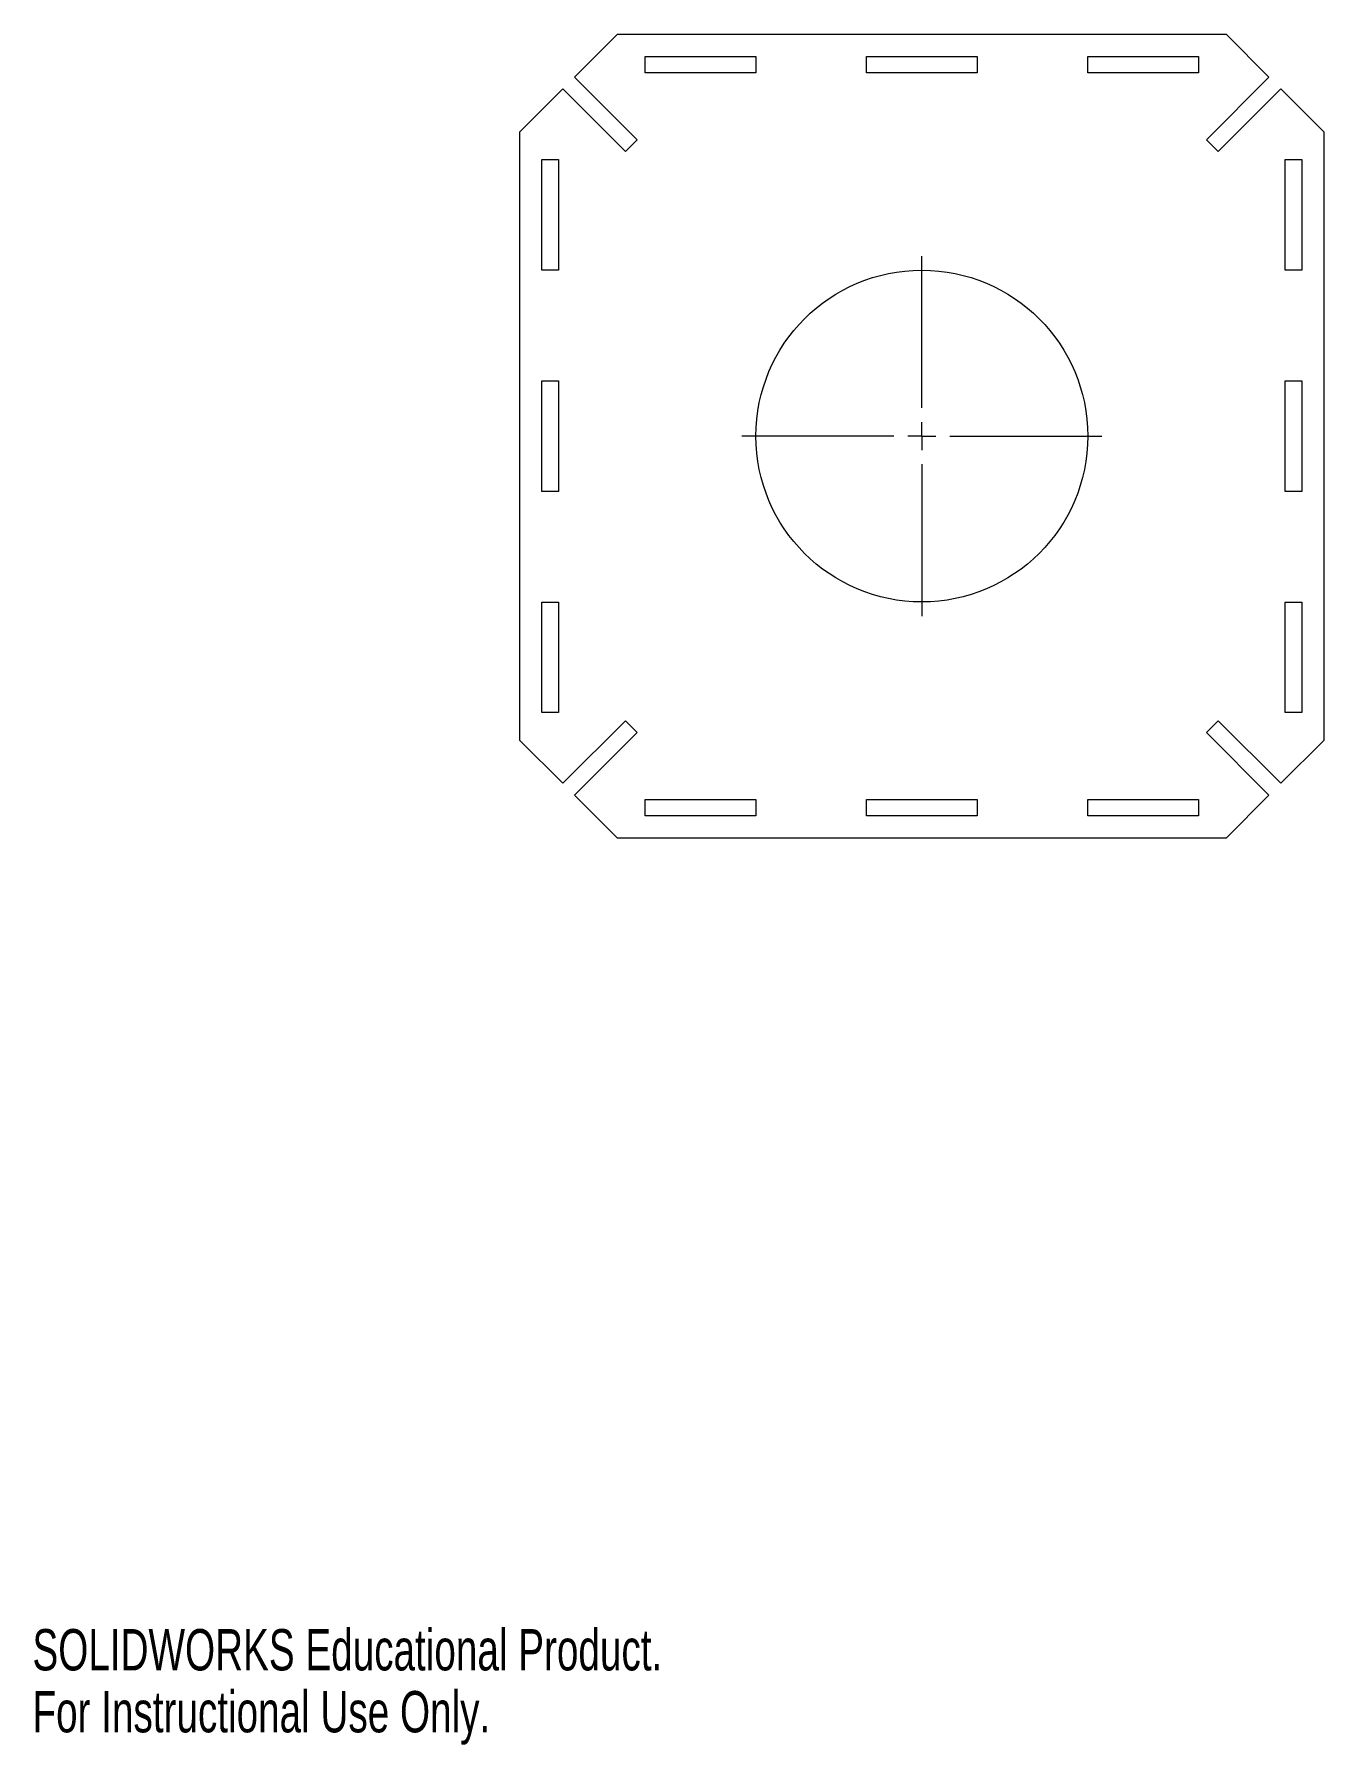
# Model space of a CAD drawing. Header units: inches. Extents: x 0 to 9.2, y 0 to 12.2.
import ezdxf

# ---------------------------------------------------------------- set-up
doc = ezdxf.new("R2010")
doc.units = ezdxf.units.IN
doc.header["$LTSCALE"] = 2
doc.header["$MEASUREMENT"] = 0
doc.styles.add('SLDTEXTSTYLE0', font='TXT', dxfattribs={"width": 0.7})

# ---------------------------------------------------------------- blocks, each defined once
blk = doc.blocks.new('SW_CENTERMARKSYMBOL_0')
at = {"color": 0, "linetype": 'Continuous', "lineweight": 0}
for p, q in [((0, 0.2), (0, 1.281)), ((-0.2, 0), (-1.281, 0)), ((0, 0), (-0.1, 0)), ((0, 0), (0, 0.1)), ((0, 0), (0, -0.1)), ((0, 0), (0.1, 0)), ((0.2, 0), (1.281, 0)), ((0, -0.2), (0, -1.281))]:
    blk.add_line(p, q, dxfattribs=at)

msp = doc.modelspace()

# ---------------------------------------------------------------- linework, layer by layer
at = {"color": 7, "linetype": 'Continuous', "lineweight": 15}
for p, q in [((3.859, 11.868), (4.165, 12.174)), ((4.165, 12.174), (8.496, 12.174)), ((8.496, 12.174), (8.802, 11.868)), ((4.362, 12.016), (5.15, 12.016)), ((4.362, 11.898), (4.362, 12.016)), ((5.15, 12.016), (5.15, 11.898)), ((5.937, 12.016), (6.724, 12.016)), ((5.937, 11.898), (5.937, 12.016)), ((6.724, 12.016), (6.724, 11.898)), ((7.512, 12.016), (8.299, 12.016)), ((7.512, 11.898), (7.512, 12.016)), ((8.299, 12.016), (8.299, 11.898)), ((4.304, 11.422), (3.859, 11.868)), ((5.15, 11.898), (4.362, 11.898)), ((6.724, 11.898), (5.937, 11.898)), ((8.299, 11.898), (7.512, 11.898)), ((8.802, 11.868), (8.357, 11.422)), ((3.469, 11.478), (3.776, 11.784)), ((3.776, 11.784), (4.221, 11.339)), ((8.44, 11.339), (8.886, 11.784)), ((8.886, 11.784), (9.192, 11.478)), ((3.469, 7.147), (3.469, 11.478)), ((9.192, 11.478), (9.192, 7.147)), ((4.221, 11.339), (4.304, 11.422)), ((8.357, 11.422), (8.44, 11.339)), ((3.627, 10.494), (3.627, 11.281)), ((3.627, 11.281), (3.745, 11.281)), ((3.745, 11.281), (3.745, 10.494)), ((8.916, 11.281), (9.035, 11.281)), ((8.916, 10.494), (8.916, 11.281)), ((9.035, 11.281), (9.035, 10.494)), ((3.745, 10.494), (3.627, 10.494)), ((9.035, 10.494), (8.916, 10.494)), ((3.627, 9.706), (3.745, 9.706)), ((3.627, 8.919), (3.627, 9.706)), ((3.745, 9.706), (3.745, 8.919)), ((8.916, 9.706), (9.035, 9.706)), ((8.916, 8.919), (8.916, 9.706)), ((9.035, 9.706), (9.035, 8.919)), ((3.745, 8.919), (3.627, 8.919)), ((9.035, 8.919), (8.916, 8.919)), ((3.627, 8.131), (3.745, 8.131)), ((3.627, 7.344), (3.627, 8.131)), ((3.745, 8.131), (3.745, 7.344)), ((8.916, 8.131), (9.035, 8.131)), ((8.916, 7.344), (8.916, 8.131)), ((9.035, 8.131), (9.035, 7.344)), ((3.745, 7.344), (3.627, 7.344)), ((9.035, 7.344), (8.916, 7.344)), ((4.221, 7.286), (3.776, 6.841)), ((3.859, 6.757), (4.304, 7.203)), ((4.304, 7.203), (4.221, 7.286)), ((8.44, 7.286), (8.357, 7.203)), ((8.357, 7.203), (8.802, 6.757)), ((8.886, 6.841), (8.44, 7.286)), ((3.776, 6.841), (3.469, 7.147)), ((9.192, 7.147), (8.886, 6.841)), ((4.165, 6.451), (3.859, 6.757)), ((4.362, 6.727), (5.15, 6.727)), ((4.362, 6.609), (4.362, 6.727)), ((5.15, 6.727), (5.15, 6.609)), ((5.937, 6.727), (6.724, 6.727)), ((5.937, 6.609), (5.937, 6.727)), ((6.724, 6.727), (6.724, 6.609)), ((7.512, 6.727), (8.299, 6.727)), ((7.512, 6.609), (7.512, 6.727)), ((8.299, 6.727), (8.299, 6.609)), ((8.802, 6.757), (8.496, 6.451)), ((5.15, 6.609), (4.362, 6.609)), ((6.724, 6.609), (5.937, 6.609)), ((8.299, 6.609), (7.512, 6.609)), ((8.496, 6.451), (4.165, 6.451))]:
    msp.add_line(p, q, dxfattribs=at)
msp.add_circle((6.331, 9.313), 1.181, dxfattribs=at)

# ---------------------------------------------------------------- block references
at = {"color": 7, "linetype": 'Continuous', "lineweight": 0}
msp.add_blockref('SW_CENTERMARKSYMBOL_0', (6.331, 9.313), dxfattribs=at)

# ---------------------------------------------------------------- texts
at = {"color": 7, "linetype": 'Continuous', "char_height": 0.2941, "attachment_point": 1, "style": 'SLDTEXTSTYLE0'}
for s, insert in [('SOLIDWORKS Educational Product.', (0, 0.82)), ('For Instructional Use Only.', (0, 0.379))]:
    msp.add_mtext(s, dxfattribs=dict(at, insert=insert))

doc.saveas('drawing.dxf')
